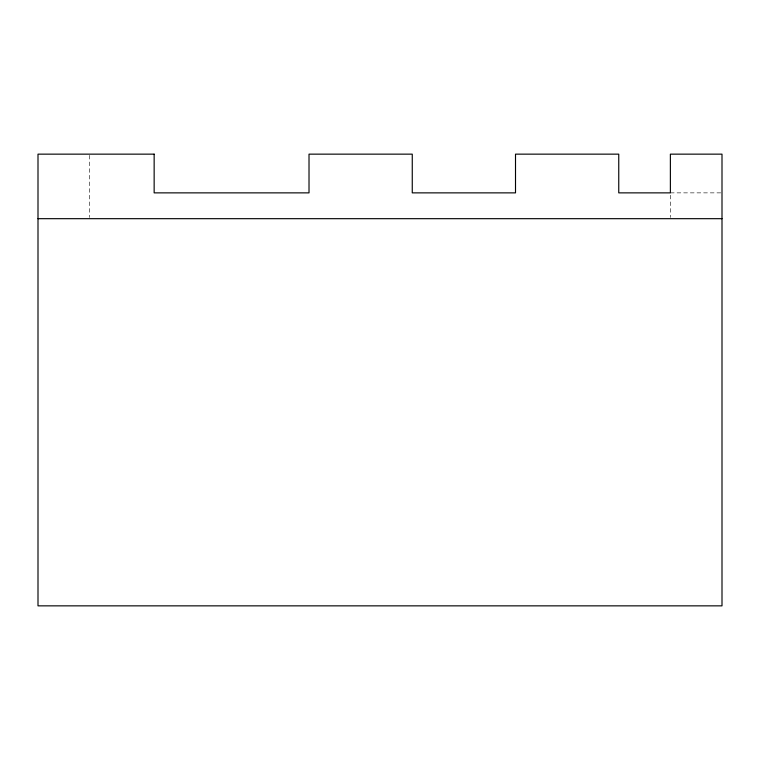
<?xml version="1.0" encoding="UTF-8"?>
<svg xmlns="http://www.w3.org/2000/svg" width="760" height="760" viewBox="0 0 760 760"><rect width="100%" height="100%" fill="white"/><g stroke="black" fill="none" stroke-linecap="round" stroke-linejoin="round"><path stroke-width="0.57" stroke-dasharray="3.8 2.85" d="M670.377 192.869L720.832 192.869M670.377 195.215L670.377 217.502M89.623 155.325L89.623 217.502"/><path stroke-width="1.14" d="M38 218.68L722 218.68M154.147 154.147L38 154.147L38 605.853L722 605.853L722 154.147L670.377 154.147L670.377 192.869L618.754 192.869L618.754 154.147L515.508 154.147L515.508 192.869L412.262 192.869L412.262 154.147L309.016 154.147L309.016 192.869L154.147 192.869L154.147 154.147"/></g></svg>
